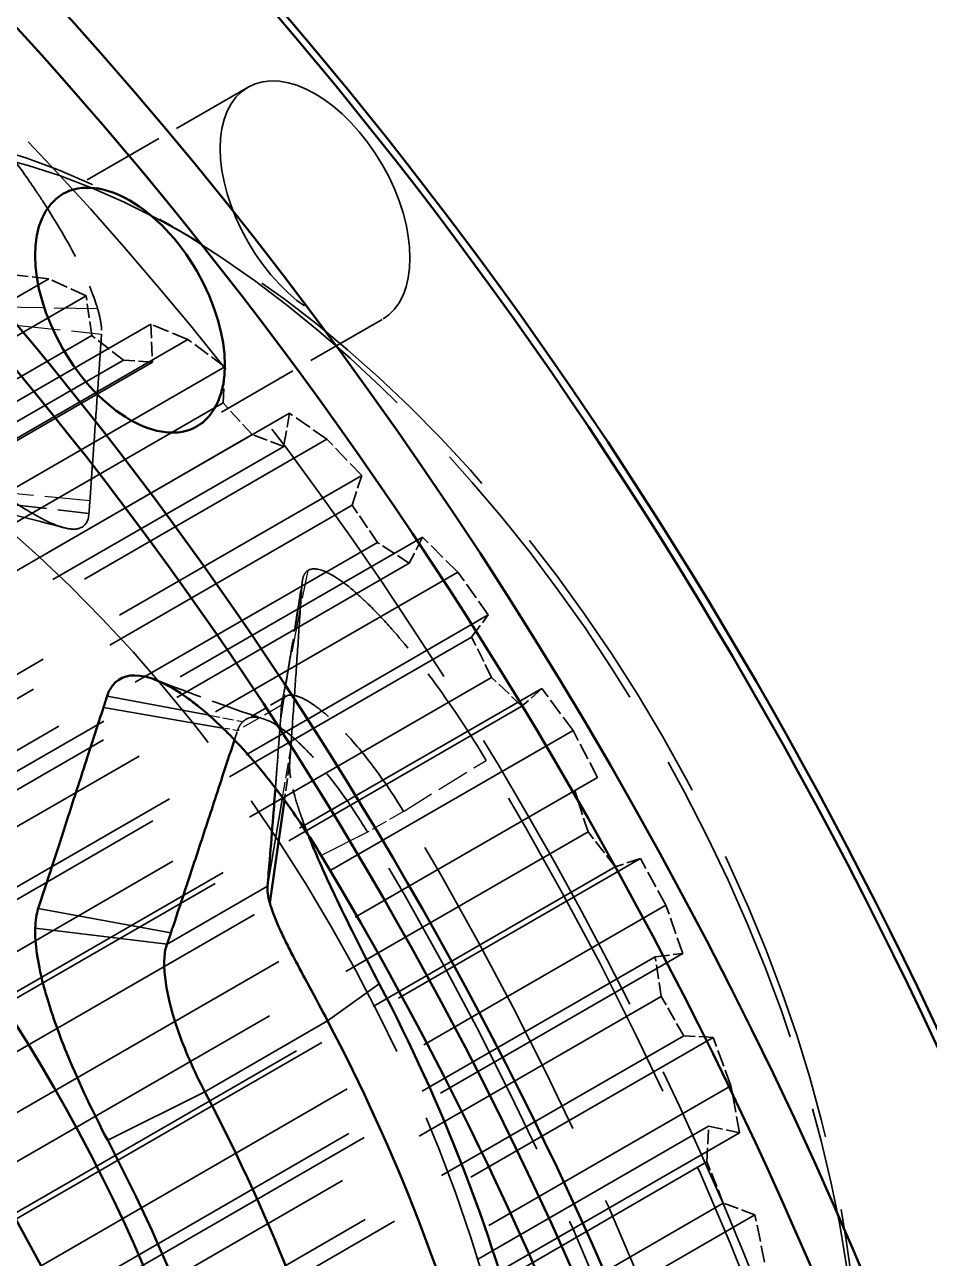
# Model space of a CAD drawing. Header units: millimetres. Extents: x 0 to 840, y 0 to 594.
# Drawn here: x 161.71 to 189.35, y 439.89 to 477.6 of the extents above; entities that cross this region are included whole.
import ezdxf

# ---------------------------------------------------------------- set-up
doc = ezdxf.new("R2010")
doc.units = ezdxf.units.MM
doc.header["$LTSCALE"] = 2
doc.linetypes.add('DASHED', pattern=[0.2067, 0.1654, -0.0413])
for name, color, linetype, lineweight in [('Hidden (ANSI)', 7, 'DASHED', 35), ('Hidden Narrow (ANSI)', 7, 'DASHED', 25), ('Visible (ANSI)', 7, 'Continuous', 50), ('Visible Narrow (ANSI)', 7, 'Continuous', 35)]:
    doc.layers.add(name, color=color, linetype=linetype, lineweight=lineweight)

msp = doc.modelspace()

# ---------------------------------------------------------------- linework, layer by layer
at = {"layer": 'Hidden (ANSI)', "ltscale": 7.618686}
for p, q in [((168.534, 475.694), (162.877, 472.428)), ((172.634, 468.593), (166.977, 465.327))]:
    msp.add_line(p, q, dxfattribs=at)
at = {"layer": 'Hidden (ANSI)', "ltscale": 1.346724}
msp.add_line((166.695, 471.162), (165.988, 471.57), dxfattribs=at)
at = {"layer": 'Hidden (ANSI)', "ltscale": 1.542956}
for p, q in [((162.448, 469.835), (161.383, 469.961)), ((163.587, 469.316), (162.448, 469.835)), ((166.695, 467.978), (165.56, 468.453)), ((167.83, 467.143), (166.695, 467.978)), ((170.943, 464.93), (169.803, 465.727)), ((172.007, 463.827), (170.943, 464.93)), ((174.944, 460.869), (173.866, 461.94)), ((175.876, 459.562), (174.944, 460.869)), ((178.465, 456.029), (177.512, 457.313)), ((179.211, 454.594), (178.465, 456.029)), ((181.302, 450.692), (180.529, 452.115)), ((181.819, 449.213), (181.302, 450.692)), ((183.291, 445.17), (182.742, 446.648)), ((183.547, 443.732), (183.291, 445.17)), ((184.315, 439.781), (184.023, 441.229))]:
    msp.add_line(p, q, dxfattribs=at)
at = {"layer": 'Hidden (ANSI)', "ltscale": 32.656025}
for p, q in [((143.356, 458.812), (162.448, 469.835)), ((144.495, 458.293), (163.587, 469.316)), ((146.468, 457.431), (165.56, 468.453)), ((144.672, 457.074), (163.764, 468.097)), ((147.603, 456.956), (166.695, 467.978)), ((145.634, 456.325), (164.726, 467.348)), ((148.738, 456.12), (167.83, 467.143)), ((148.679, 455.021), (167.771, 466.044)), ((150.712, 454.704), (169.803, 465.727)), ((149.573, 454.051), (168.664, 465.074)), ((151.851, 453.908), (170.943, 464.93)), ((152.916, 452.804), (172.007, 463.827)), ((152.623, 451.889), (171.715, 462.912)), ((154.774, 450.917), (173.866, 461.94)), ((153.397, 450.755), (172.488, 461.778)), ((155.852, 449.846), (174.944, 460.869)), ((156.784, 448.539), (175.876, 459.562)), ((156.275, 447.861), (175.367, 458.883)), ((156.884, 446.628), (175.976, 457.651)), ((158.42, 446.291), (177.512, 457.313)), ((159.373, 445.006), (178.465, 456.029)), ((160.119, 443.571), (179.211, 454.594)), ((159.832, 441.91), (178.924, 452.933)), ((160.663, 440.839), (179.755, 451.862)), ((161.437, 441.092), (180.529, 452.115)), ((162.21, 439.67), (181.302, 450.692)), ((162.727, 438.191), (181.819, 449.213)), ((162.069, 436.876), (181.161, 447.898)), ((162.754, 435.677), (181.846, 446.699)), ((163.651, 435.625), (182.742, 446.648)), ((164.199, 434.147), (183.291, 445.17)), ((164.455, 432.709), (183.547, 443.732)), ((163.466, 431.817), (182.558, 442.84)), ((163.964, 430.56), (183.056, 441.583)), ((164.931, 430.206), (184.023, 441.229))]:
    msp.add_line(p, q, dxfattribs=at)
at = {"layer": 'Hidden (ANSI)', "ltscale": 1.32437}
for p, q in [((163.764, 468.097), (163.587, 469.316)), ((165.56, 468.453), (165.62, 467.286)), ((167.771, 466.044), (167.83, 467.143)), ((169.803, 465.727), (169.626, 464.712)), ((171.715, 462.912), (172.007, 463.827)), ((173.866, 461.94), (173.462, 461.138)), ((175.367, 458.883), (175.876, 459.562)), ((177.512, 457.313), (176.905, 456.77)), ((180.529, 452.115), (179.755, 451.862)), ((180.977, 449.112), (181.819, 449.213)), ((182.742, 446.648), (181.846, 446.699)), ((182.608, 443.936), (183.547, 443.732)), ((184.023, 441.229), (183.056, 441.583))]:
    msp.add_line(p, q, dxfattribs=at)
at = {"layer": 'Hidden (ANSI)', "ltscale": 1.314765}
for p, q in [((164.726, 467.348), (163.764, 468.097)), ((165.62, 467.286), (164.726, 467.348)), ((168.664, 465.074), (167.771, 466.044)), ((169.626, 464.712), (168.664, 465.074)), ((172.488, 461.778), (171.715, 462.912)), ((173.462, 461.138), (172.488, 461.778)), ((175.976, 457.651), (175.367, 458.883)), ((176.905, 456.77), (175.976, 457.651)), ((178.924, 452.933), (178.516, 454.193)), ((179.755, 451.862), (178.924, 452.933)), ((181.161, 447.898), (180.977, 449.112)), ((181.846, 446.699), (181.161, 447.898)), ((182.558, 442.84), (182.608, 443.936)), ((183.056, 441.583), (182.558, 442.84))]:
    msp.add_line(p, q, dxfattribs=at)
at = {"layer": 'Hidden (ANSI)', "ltscale": 30.722881}
msp.add_line((147.658, 456.915), (165.62, 467.286), dxfattribs=at)
at = {"layer": 'Hidden (ANSI)', "ltscale": 31.130342}
msp.add_line((151.426, 454.205), (169.626, 464.712), dxfattribs=at)
at = {"layer": 'Hidden (ANSI)', "ltscale": 4.286345}
msp.add_line((159.205, 463.191), (163.674, 462.657), dxfattribs=at)
at = {"layer": 'Hidden (ANSI)', "ltscale": 31.346001}
msp.add_line((155.136, 450.557), (173.462, 461.138), dxfattribs=at)
at = {"layer": 'Hidden (ANSI)', "ltscale": 1.652235}
msp.add_line((169.696, 457.076), (168.469, 456.367), dxfattribs=at)
at = {"layer": 'Hidden (ANSI)', "ltscale": 31.446663}
msp.add_line((158.521, 446.155), (176.905, 456.77), dxfattribs=at)
at = {"layer": 'Hidden (ANSI)', "ltscale": 1.130216}
msp.add_line((169.807, 455.027), (169.647, 453.901), dxfattribs=at)
at = {"layer": 'Hidden (ANSI)', "ltscale": 31.407513}
msp.add_line((162.615, 438.51), (180.977, 449.112), dxfattribs=at)
at = {"layer": 'Hidden (ANSI)', "ltscale": 31.256651}
msp.add_line((164.335, 433.386), (182.608, 443.936), dxfattribs=at)
at = {"layer": 'Hidden (ANSI)', "ltscale": 27.634188}
msp.add_ellipse((144.068, 434.42), major_axis=(-40, 69.282), ratio=0.57735, start_param=5.497787, end_param=10.210176, dxfattribs=at)
at = {"layer": 'Hidden (ANSI)', "ltscale": 27.979616}
msp.add_ellipse((143.361, 434.011), major_axis=(40.5, -70.148), ratio=0.57735, start_param=3.141593, end_param=6.283185, dxfattribs=at)
at = {"layer": 'Hidden (ANSI)', "ltscale": 27.864473}
msp.add_ellipse((144.068, 434.42), major_axis=(-33, 57.158), ratio=0.57735, dxfattribs=at)
at = {"layer": 'Hidden (ANSI)', "ltscale": 27.547831}
msp.add_ellipse((166.695, 447.483), major_axis=(14.5, -25.115), ratio=0.57735, dxfattribs=at)
at = {"layer": 'Hidden (ANSI)', "ltscale": 27.826429}
msp.add_ellipse((165.988, 447.075), major_axis=(-15, 25.981), ratio=0.57735, start_param=0, end_param=6.135171, dxfattribs=at)
at = {"layer": 'Hidden (ANSI)', "ltscale": 31.157547}
msp.add_ellipse((170.584, 472.143), major_axis=(-2.05, 3.551), ratio=0.57735, dxfattribs=at)
at = {"layer": 'Hidden (ANSI)', "ltscale": 26.821417}
msp.add_ellipse((156.089, 441.36), major_axis=(-15, 25.981), ratio=0.57735, dxfattribs=at)
at = {"layer": 'Hidden (ANSI)', "ltscale": 30.629616}
msp.add_ellipse((144.498, 434.668), major_axis=(32.356, -56.043), ratio=0.57735, start_param=1.015493, end_param=1.602501, dxfattribs=at)
at = {"layer": 'Hidden (ANSI)', "ltscale": 29.345629}
for centre, major_axis, start_param, end_param in [((143.282, 433.966), (-31, 53.694), 4.157086, 4.744093), ((142.182, 433.331), (31, -53.694), 1.015493, 1.602501)]:
    msp.add_ellipse(centre, major_axis=major_axis, ratio=0.57735, start_param=start_param, end_param=end_param, dxfattribs=at)
at = {"layer": 'Hidden (ANSI)', "ltscale": 12.125346}
for points, knots in [([(157.736, 477.603), (158.374, 477.012), (159.055, 476.31), (160.256, 474.94), (160.785, 474.282), (161.536, 473.274), (161.797, 472.905), (162.164, 472.36), (162.293, 472.164), (162.416, 471.97), (162.819, 471.336), (163.162, 470.729), (163.665, 469.702), (163.838, 469.27), (163.94, 468.919)], [-0.8395192, -0.8395192, -0.8395192, -0.8395192, -0.6685435, -0.6685435, -0.5211201, -0.5211201, -0.4319702, -0.4319702, -0.3814158, -0.3814158, -0.3814158, -0.2159851, -0.2159851, -0.0624272, -0.0624272, -0.0624272, -0.0624272]), ([(170.369, 460.922), (170.49, 460.995), (170.673, 460.984), (171.177, 460.758), (171.508, 460.527), (171.882, 460.195), (171.996, 460.093), (172.114, 459.982), (172.449, 459.654), (172.682, 459.408), (173.342, 458.661), (173.794, 458.098), (174.785, 456.741), (175.326, 455.923), (175.812, 455.116)], [-1.6166112, -1.6166112, -1.6166112, -1.6166112, -1.4630533, -1.4630533, -1.2976225, -1.2976225, -1.2976225, -1.2470682, -1.2470682, -1.1579183, -1.1579183, -1.0104949, -1.0104949, -0.8395192, -0.8395192, -0.8395192, -0.8395192])]:
    msp.add_open_spline(points, degree=3, knots=knots, dxfattribs=at)
at = {"layer": 'Hidden (ANSI)', "ltscale": 2.019321}
for points, knots in [([(163.94, 468.919), (163.982, 468.777), (164.012, 468.647), (164.056, 468.389), (164.066, 468.259), (164.058, 468.147)], [-0.0624272, -0.0624272, -0.0624272, -0.0624272, 0, 0, 0.0766875, 0.0766875, 0.0766875, 0.0766875]), ([(170.186, 460.523), (170.194, 460.635), (170.217, 460.725), (170.281, 460.848), (170.32, 460.892), (170.369, 460.922)], [-1.7557259, -1.7557259, -1.7557259, -1.7557259, -1.6790384, -1.6790384, -1.6166112, -1.6166112, -1.6166112, -1.6166112])]:
    msp.add_open_spline(points, degree=3, knots=knots, dxfattribs=at)
at = {"layer": 'Hidden (ANSI)', "ltscale": 21.892319}
for points, knots in [([(164.058, 468.147), (164.044, 467.94), (164.03, 467.735), (163.994, 467.208), (163.973, 466.891), (163.917, 466.086), (163.884, 465.613), (163.853, 465.159), (163.821, 464.705), (163.79, 464.271), (163.741, 463.579), (163.722, 463.31), (163.703, 463.049)], [-2.130651, -2.130651, -2.130651, -2.130651, -1.92838, -1.92838, -1.597991, -1.597991, -1.065326, -1.065326, -1.065326, -0.532663, -0.532663, -0.178948, -0.178948, -0.178948, -0.178948]), ([(169.835, 455.42), (169.854, 455.682), (169.873, 455.951), (169.921, 456.644), (169.952, 457.078), (169.983, 457.533), (170.014, 457.987), (170.047, 458.461), (170.101, 459.267), (170.123, 459.584), (170.159, 460.111), (170.172, 460.316), (170.186, 460.523)], [-2.875669, -2.875669, -2.875669, -2.875669, -2.521954, -2.521954, -1.989291, -1.989291, -1.989291, -1.456626, -1.456626, -1.126237, -1.126237, -0.923966, -0.923966, -0.923966, -0.923966])]:
    msp.add_open_spline(points, degree=3, knots=knots, dxfattribs=at)
at = {"layer": 'Hidden (ANSI)', "ltscale": 9.811277}
msp.add_open_spline([(163.674, 462.657), (163.673, 462.643), (163.672, 462.629), (163.645, 462.401), (163.549, 462.26), (163.294, 462.181), (163.192, 462.177), (162.953, 462.211), (162.821, 462.248), (162.664, 462.309), (162.375, 462.421), (162.005, 462.617), (161.02, 463.25), (160.362, 463.736), (159.695, 464.271)], degree=3, knots=[-3.0668015, -3.0668015, -3.0668015, -3.0668015, -3.057353, -3.057353, -2.9072339, -2.9072339, -2.8321744, -2.8321744, -2.7571149, -2.7571149, -2.7571149, -2.6190088, -2.6190088, -2.4474284, -2.4474284, -2.4474284, -2.4474284], dxfattribs=at)
at = {"layer": 'Hidden (ANSI)', "ltscale": 4.82268}
msp.add_open_spline([(162.914, 462.227), (161.558, 462.58), (160.267, 462.918), (158.984, 463.165)], degree=3, dxfattribs=at)
at = {"layer": 'Hidden (ANSI)', "ltscale": 1.321626}
for points, knots in [([(163.703, 463.049), (163.698, 462.983), (163.693, 462.917), (163.684, 462.787), (163.679, 462.722), (163.674, 462.657)], [-0.1789481, -0.1789481, -0.1789481, -0.1789481, -0.089474, -0.089474, 0, 0, 0, 0]), ([(169.807, 455.027), (169.812, 455.092), (169.817, 455.157), (169.826, 455.288), (169.831, 455.353), (169.835, 455.42)], [-3.0546167, -3.0546167, -3.0546167, -3.0546167, -2.9651426, -2.9651426, -2.8756686, -2.8756686, -2.8756686, -2.8756686])]:
    msp.add_open_spline(points, degree=3, knots=knots, dxfattribs=at)
at = {"layer": 'Hidden (ANSI)', "ltscale": 3.960195}
msp.add_open_spline([(169.683, 457.436), (169.685, 457.449), (169.691, 457.476), (169.708, 457.577), (169.716, 457.624), (169.738, 457.752), (169.752, 457.838), (169.785, 458.04), (169.805, 458.161), (169.862, 458.516), (169.901, 458.759), (170.024, 459.531), (170.11, 460.071), (170.196, 460.612)], degree=3, knots=[0, 0, 0, 0, 0.0549528, 0.0549528, 0.0846103, 0.0846103, 0.1203004, 0.1203004, 0.1629975, 0.1629975, 0.2429549, 0.2429549, 0.415314, 0.415314, 0.415314, 0.415314], dxfattribs=at)
at = {"layer": 'Hidden (ANSI)', "ltscale": 4.509016}
msp.add_open_spline([(165.692, 457.582), (166.808, 457.156), (167.897, 456.747), (169.011, 456.385)], degree=3, dxfattribs=at)
at = {"layer": 'Hidden (ANSI)', "ltscale": 0.647677}
msp.add_open_spline([(169.569, 456.88), (169.609, 457.066), (169.647, 457.252), (169.683, 457.436)], degree=3, dxfattribs=at)
at = {"layer": 'Hidden (ANSI)', "ltscale": 8.973341}
msp.add_open_spline([(173.284, 453.557), (172.913, 454.172), (172.487, 454.785), (171.711, 455.745), (171.361, 456.117), (170.871, 456.564), (170.702, 456.699), (170.47, 456.862), (170.389, 456.913), (170.313, 456.955), (170.066, 457.093), (169.872, 457.137), (169.628, 457.06), (169.568, 456.952), (169.558, 456.799)], degree=3, knots=[0.8395192, 0.8395192, 0.8395192, 0.8395192, 1.0104949, 1.0104949, 1.1579183, 1.1579183, 1.2470682, 1.2470682, 1.2976225, 1.2976225, 1.2976225, 1.4630533, 1.4630533, 1.6166112, 1.6166112, 1.6166112, 1.6166112], dxfattribs=at)
at = {"layer": 'Hidden (ANSI)', "ltscale": 1.337729}
msp.add_open_spline([(169.558, 456.799), (169.553, 456.737), (169.55, 456.678), (169.542, 456.55), (169.538, 456.478), (169.533, 456.405)], degree=3, knots=[1.6166112, 1.6166112, 1.6166112, 1.6166112, 1.6790384, 1.6790384, 1.7557259, 1.7557259, 1.7557259, 1.7557259], dxfattribs=at)
at = {"layer": 'Hidden (ANSI)', "ltscale": 0.947571}
msp.add_open_spline([(168.212, 456.023), (168.231, 456.08), (168.254, 456.132), (168.31, 456.225), (168.342, 456.265), (168.379, 456.3)], degree=3, knots=[2.72399029, 2.72399029, 2.72399029, 2.72399029, 2.76042306, 2.76042306, 2.79685582, 2.79685582, 2.79685582, 2.79685582], dxfattribs=at)
at = {"layer": 'Hidden (ANSI)', "ltscale": 7.90696}
msp.add_open_spline([(168.379, 456.3), (168.435, 456.354), (168.5, 456.39), (168.766, 456.47), (169.031, 456.41), (169.566, 456.105), (169.823, 455.903), (170.079, 455.663), (170.146, 455.6), (170.212, 455.535), (170.447, 455.296), (170.625, 455.1), (171.075, 454.56), (171.35, 454.194), (171.812, 453.52), (172.005, 453.218), (172.184, 452.922)], degree=3, knots=[1.3853329, 1.3853329, 1.3853329, 1.3853329, 1.4584929, 1.4584929, 1.6663335, 1.6663335, 1.8313548, 1.8313548, 1.8313548, 1.874174, 1.874174, 1.9840563, 1.9840563, 2.1501704, 2.1501704, 2.2773767, 2.2773767, 2.2773767, 2.2773767], dxfattribs=at)
at = {"layer": 'Hidden (ANSI)', "ltscale": 7.180477}
msp.add_open_spline([(169.533, 456.405), (169.517, 456.197), (169.502, 455.992), (169.462, 455.462), (169.438, 455.143), (169.4, 454.642), (169.386, 454.455), (169.372, 454.27)], degree=3, knots=[0.9239656, 0.9239656, 0.9239656, 0.9239656, 1.1262367, 1.1262367, 1.4566256, 1.4566256, 1.6601189, 1.6601189, 1.6601189, 1.6601189], dxfattribs=at)
at = {"layer": 'Hidden (ANSI)', "ltscale": 0.759464}
msp.add_open_spline([(168.121, 455.744), (168.151, 455.836), (168.182, 455.929), (168.212, 456.023)], degree=3, dxfattribs=at)
at = {"layer": 'Hidden (ANSI)', "ltscale": 4.367016}
msp.add_open_spline([(170.365, 452.856), (170.295, 453.032), (170.233, 453.197), (170.091, 453.595), (170.019, 453.816), (169.849, 454.423), (169.797, 454.748), (169.806, 454.999), (169.806, 455.013), (169.807, 455.027)], degree=3, knots=[-2.1136547, -2.1136547, -2.1136547, -2.1136547, -2.0626824, -2.0626824, -1.9876229, -1.9876229, -1.8375039, -1.8375039, -1.8280554, -1.8280554, -1.8280554, -1.8280554], dxfattribs=at)
at = {"layer": 'Hidden Narrow (ANSI)', "ltscale": 4.030493}
for p, q in [((163.94, 468.919), (159.76, 468.988)), ((169.558, 456.799), (170.369, 460.922))]:
    msp.add_line(p, q, dxfattribs=at)
at = {"layer": 'Hidden Narrow (ANSI)', "ltscale": 4.13945}
for p, q in [((159.735, 468.594), (164.058, 468.147)), ((170.186, 460.523), (169.533, 456.405))]:
    msp.add_line(p, q, dxfattribs=at)
at = {"layer": 'Hidden Narrow (ANSI)', "ltscale": 4.179332}
msp.add_line((163.703, 463.049), (159.334, 463.461), dxfattribs=at)
at = {"layer": 'Hidden Narrow (ANSI)', "ltscale": 1.811612}
msp.add_line((169.558, 456.799), (168.212, 456.023), dxfattribs=at)
at = {"layer": 'Hidden Narrow (ANSI)', "ltscale": 1.004051}
msp.add_line((167.344, 456.494), (168.379, 456.3), dxfattribs=at)
at = {"layer": 'Hidden Narrow (ANSI)', "ltscale": 0.428733}
msp.add_line((168.212, 456.023), (167.769, 456.099), dxfattribs=at)
at = {"layer": 'Hidden Narrow (ANSI)', "ltscale": 1.452401}
msp.add_line((169.591, 453.978), (169.835, 455.42), dxfattribs=at)
at = {"layer": 'Hidden Narrow (ANSI)', "ltscale": 3.058389}
msp.add_line((173.284, 453.557), (175.812, 455.116), dxfattribs=at)
at = {"layer": 'Hidden Narrow (ANSI)', "ltscale": 1.481331}
msp.add_line((173.284, 453.557), (172.184, 452.922), dxfattribs=at)
at = {"layer": 'Hidden Narrow (ANSI)', "ltscale": 4.635411}
msp.add_line((172.184, 452.922), (170.769, 452.209), dxfattribs=at)
at = {"layer": 'Visible (ANSI)'}
for p, q in [((169.647, 453.901), (169.2, 450.758)), ((161.437, 441.092), (162.21, 439.67))]:
    msp.add_line(p, q, dxfattribs=at)
for centre, major_axis, start_param, end_param in [((143.361, 434.011), (-40.5, 70.148), 3.141593, 6.283185), ((139.118, 431.562), (40.5, -70.148), 5.497787, 10.210176), ((144.068, 434.42), (-40, 69.282), 3.926991, 5.497787), ((139.39, 431.719), (-32.423, 56.158), 4.157086, 4.744093), ((155.325, 440.919), (-16.144, 27.962), 4.258003, 4.643177), ((152.298, 439.171), (17.5, -30.311), 1.11641, 1.501584), ((148.546, 437.005), (-17.5, 30.311), 4.258003, 4.643177), ((147.096, 436.168), (16.077, -27.846), 1.11641, 1.501584)]:
    msp.add_ellipse(centre, major_axis=major_axis, ratio=0.57735, start_param=start_param, end_param=end_param, dxfattribs=at)
for centre, major_axis in [((138.411, 431.154), (-40, 69.282)), ((138.411, 431.154), (35, -60.622)), ((138.634, 431.283), (-34.026, 58.934)), ((164.927, 468.877), (2.05, -3.551)), ((147.603, 436.461), (-15, 25.981))]:
    msp.add_ellipse(centre, major_axis=major_axis, ratio=0.57735, dxfattribs=at)
for points, knots in [([(170.769, 452.209), (170.413, 452.8), (170.019, 453.395), (169.074, 454.682), (168.515, 455.344), (167.634, 456.242), (167.297, 456.546), (166.867, 456.888), (166.748, 456.978), (166.63, 457.061), (166.176, 457.38), (165.751, 457.592), (164.946, 457.778), (164.609, 457.675), (164.333, 457.327), (164.273, 457.213), (164.229, 457.077)], [-2.2773767, -2.2773767, -2.2773767, -2.2773767, -2.1501704, -2.1501704, -1.9840563, -1.9840563, -1.874174, -1.874174, -1.8313548, -1.8313548, -1.8313548, -1.6663335, -1.6663335, -1.4584929, -1.4584929, -1.3853329, -1.3853329, -1.3853329, -1.3853329]), ([(164.229, 457.077), (164.21, 457.019), (164.192, 456.961), (164.154, 456.846), (164.136, 456.789), (164.117, 456.732)], [-2.79685582, -2.79685582, -2.79685582, -2.79685582, -2.76042306, -2.76042306, -2.72399029, -2.72399029, -2.72399029, -2.72399029]), ([(164.117, 456.732), (163.945, 456.199), (163.78, 455.689), (163.431, 454.608), (163.249, 454.046), (163.075, 453.511), (162.902, 452.975), (162.736, 452.466), (162.479, 451.673), (162.383, 451.376), (162.234, 450.917), (162.179, 450.75), (162.125, 450.584)], [-2.72399, -2.72399, -2.72399, -2.72399, -2.383056, -2.383056, -1.969255, -1.969255, -1.969255, -1.555453, -1.555453, -1.29547, -1.29547, -1.141655, -1.141655, -1.141655, -1.141655]), ([(166.18, 449.847), (166.235, 450.013), (166.291, 450.182), (166.445, 450.644), (166.543, 450.943), (166.807, 451.739), (166.976, 452.251), (167.153, 452.789), (167.33, 453.328), (167.515, 453.892), (167.842, 454.891), (167.979, 455.309), (168.121, 455.744)], [1.141655, 1.141655, 1.141655, 1.141655, 1.29547, 1.29547, 1.555453, 1.555453, 1.969255, 1.969255, 1.969255, 2.383056, 2.383056, 2.664236, 2.664236, 2.664236, 2.664236]), ([(169.372, 454.27), (169.349, 453.972), (169.326, 453.682), (169.304, 453.4), (169.268, 452.943), (169.233, 452.506), (169.176, 451.808), (169.154, 451.537), (169.131, 451.273)], [1.660119, 1.660119, 1.660119, 1.660119, 1.989291, 1.989291, 1.989291, 2.521954, 2.521954, 2.875669, 2.875669, 2.875669, 2.875669]), ([(172.546, 448.283), (172.1, 449.133), (171.645, 450.032), (170.945, 451.495), (170.677, 452.093), (170.469, 452.599), (170.432, 452.688), (170.398, 452.773), (170.365, 452.856)], [-2.4474284, -2.4474284, -2.4474284, -2.4474284, -2.275848, -2.275848, -2.1377419, -2.1377419, -2.1377419, -2.1136547, -2.1136547, -2.1136547, -2.1136547]), ([(169.131, 451.273), (169.126, 451.206), (169.128, 451.129), (169.151, 450.957), (169.17, 450.862), (169.2, 450.758)], [2.8756686, 2.8756686, 2.8756686, 2.8756686, 2.9651426, 2.9651426, 3.0546167, 3.0546167, 3.0546167, 3.0546167]), ([(169.2, 450.758), (169.204, 450.743), (169.208, 450.729), (169.28, 450.485), (169.387, 450.217), (169.579, 449.794), (169.648, 449.65), (169.791, 449.361), (169.864, 449.219), (169.942, 449.07), (170.085, 448.796), (170.242, 448.505), (170.593, 447.856), (170.786, 447.496), (170.966, 447.154)], [1.8280554, 1.8280554, 1.8280554, 1.8280554, 1.8375039, 1.8375039, 1.9876229, 1.9876229, 2.0626824, 2.0626824, 2.1377419, 2.1377419, 2.1377419, 2.275848, 2.275848, 2.4474284, 2.4474284, 2.4474284, 2.4474284]), ([(162.125, 450.584), (162.098, 450.501), (162.077, 450.409), (162.046, 450.21), (162.036, 450.102), (162.033, 449.987)], [-1.31578114, -1.31578114, -1.31578114, -1.31578114, -1.27211174, -1.27211174, -1.22844234, -1.22844234, -1.22844234, -1.22844234]), ([(162.033, 449.987), (162.025, 449.756), (162.043, 449.495), (162.124, 448.928), (162.187, 448.622), (162.308, 448.152), (162.353, 447.992), (162.403, 447.826), (162.561, 447.299), (162.776, 446.7), (163.382, 445.232), (163.809, 444.334), (164.246, 443.502)], [-1.2284423, -1.2284423, -1.2284423, -1.2284423, -1.1412346, -1.1412346, -1.0544509, -1.0544509, -1.0130323, -1.0130323, -1.0130323, -0.8823672, -0.8823672, -0.7102834, -0.7102834, -0.7102834, -0.7102834]), ([(167.214, 444.988), (166.887, 445.611), (166.589, 446.292), (166.22, 447.374), (166.109, 447.803), (166.046, 448.163), (166.026, 448.277), (166.01, 448.385), (165.975, 448.696), (165.968, 448.89), (165.989, 449.232), (166.017, 449.38), (166.06, 449.5)], [0.7102834, 0.7102834, 0.7102834, 0.7102834, 0.8823672, 0.8823672, 1.0130323, 1.0130323, 1.0130323, 1.0544509, 1.0544509, 1.1412346, 1.1412346, 1.2284423, 1.2284423, 1.2284423, 1.2284423]), ([(166.06, 449.5), (166.082, 449.56), (166.103, 449.618), (166.142, 449.734), (166.161, 449.79), (166.18, 449.847)], [1.22844234, 1.22844234, 1.22844234, 1.22844234, 1.27211174, 1.27211174, 1.31578114, 1.31578114, 1.31578114, 1.31578114])]:
    msp.add_open_spline(points, degree=3, knots=knots, dxfattribs=at)
at = {"layer": 'Visible Narrow (ANSI)'}
for p, q in [((164.229, 457.077), (167.344, 456.494)), ((167.769, 456.099), (164.117, 456.732)), ((169.131, 451.273), (169.591, 453.978)), ((169.131, 451.273), (166.06, 449.5)), ((162.125, 450.584), (166.18, 449.847)), ((166.06, 449.5), (162.033, 449.987)), ((170.966, 447.154), (172.546, 448.283)), ((170.966, 447.154), (167.214, 444.988)), ((167.214, 444.988), (164.246, 443.502))]:
    msp.add_line(p, q, dxfattribs=at)

doc.saveas('drawing.dxf')
